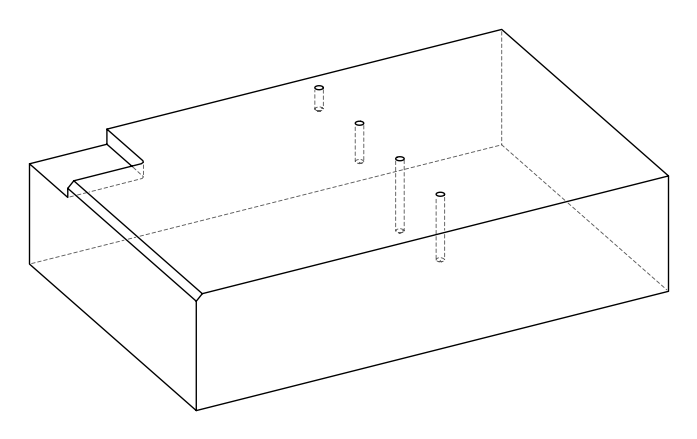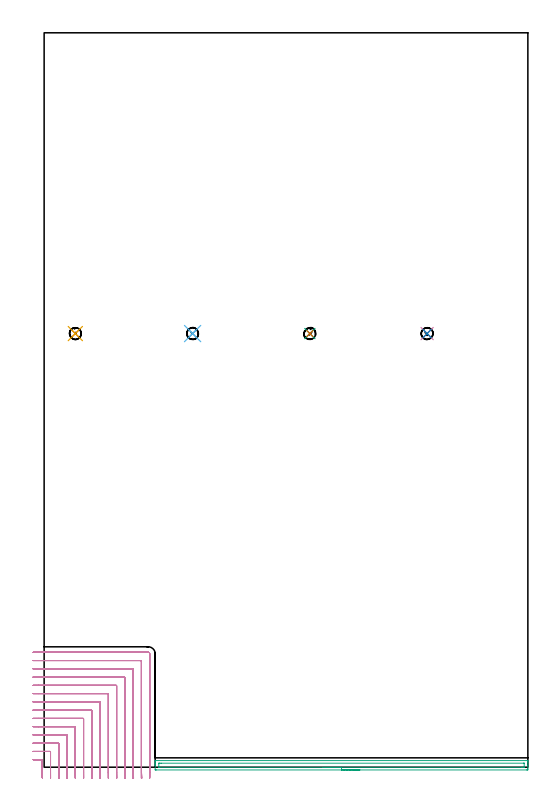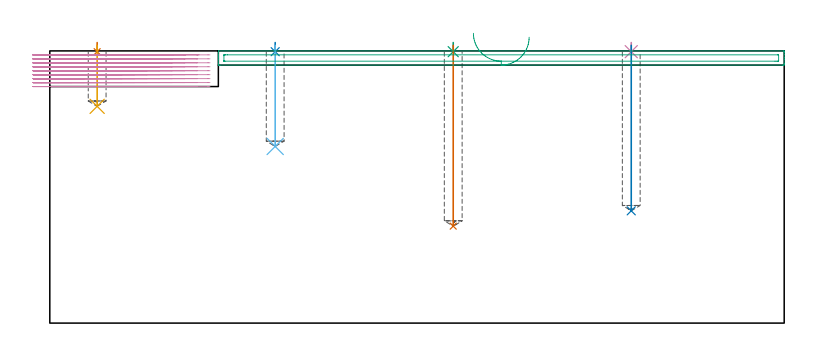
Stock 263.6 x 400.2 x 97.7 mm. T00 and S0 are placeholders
(PLAN: 10 operations, 3 tool changes, 25.4 min)
(1 SPOT_DRILL | STEP1POCKET | NXT0321_9005460120000 | 0.03 min | 0 mm3)
(2 SPOT_DRILL_1 | STEP1POCKET_1 | NXT0321_9005460120000 | 0.03 min | 2 mm3)
(3 SPOT_DRILL_2 | STEP1POCKET_2 | NXT0321_9005460120000 | 0.03 min | 0 mm3)
(4 SPOT_DRILL_3 | STEP1POCKET_3 | NXT0321_9005460120000 | 0.03 min | 1 mm3)
(5 DRILL_BLIND_HOLE_INTO_CENTER | STEP1POCKET | UGT0301_459 | 0.09 min | 589 mm3)
(6 DRILL_BLIND_HOLE_INTO_CENTER_1 | STEP1POCKET_1 | UGT0301_459 | 0.15 min | 1051 mm3)
(7 DRILL_BLIND_HOLE_INTO_CENTER_2 | STEP1POCKET_2 | UGT0301_459 | 0.26 min | 1961 mm3)
(8 DRILL_BLIND_HOLE_INTO_CENTER_3 | STEP1POCKET_3 | UGT0301_459 | 0.24 min | 1784 mm3)
(9 AREA_MILL | FG_CHAMFER_SURFACE | UGT0205_001 | 3.43 min | 2685 mm3)
(10 MILL_CORNER_NOTCH_RECTANGULAR | CORNER_NOTCH_RECTANGULAR | UGT0201_124 | Follow Part, ap 1.5, ae 75% | 21.11 min | 50723 mm3)
(TOOL NXT0321_9005460120000 | NC Spot Drill, 142deg, 12mm, Carbide, Uncoated | D12 PA142 FL30 Z2)
(TOOL UGT0301_459 | Carbide Drill 6.4 mm | D6.4 PA118 FL63 Z2)
(TOOL UGT0205_001 | Chamfer Mill 20 x 3 x 45 deg. | D20 FL50 Z2)
(TOOL UGT0201_124 | Carbide End Mill 6.0 | D6 FL15 Z4)
(OP 1 SPOT_DRILL)
G17 G21 G94 G90
T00 M6
G54
G17 G0 G90 X17. Y236.3 S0 M3
G43 Z107.7 H0
G94 G81 G98 Z97.425 F250. R100.7
G80
M5
M2
(OP 2 SPOT_DRILL_1)
G17 G21 G94 G90
T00 M6
G54
G17 G0 G90 X80.9 Y236.3 S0 M3
G43 Z107.7 H0
G94 G81 G98 Z97.425 F250. R100.7
G80
M5
M2
(OP 3 SPOT_DRILL_2)
G17 G21 G94 G90
T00 M6
G54
G17 G0 G90 X144.8 Y236.3 S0 M3
G43 Z107.7 H0
G94 G81 G98 Z97.425 F250. R100.7
G80
M5
M2
(OP 4 SPOT_DRILL_3)
G17 G21 G94 G90
T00 M6
G54
G17 G0 G90 X208.7 Y236.3 S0 M3
G43 Z107.7 H0
G94 G81 G98 Z97.425 F250. R100.7
G80
M5
M2
(OP 5 DRILL_BLIND_HOLE_INTO_CENTER)
G17 G21 G94 G90
T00 M6
G54
G17 G0 G90 X17. Y236.3 S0 M3
G43 Z107.7 H0
G94 G81 G98 Z77.8 F250. R99.7
G80
M5
M2
(OP 6 DRILL_BLIND_HOLE_INTO_CENTER_1)
G17 G21 G94 G90
T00 M6
G54
G17 G0 G90 X80.9 Y236.3 S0 M3
G43 Z107.7 H0
G94 G81 G98 Z63.4 F250. R99.7
G80
M5
M2
(OP 7 DRILL_BLIND_HOLE_INTO_CENTER_2)
G17 G21 G94 G90
T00 M6
G54
G17 G0 G90 X144.8 Y236.3 S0 M3
G43 Z107.7 H0
G94 G81 G98 Z34.8 F250. R99.7
G80
M5
M2
(OP 8 DRILL_BLIND_HOLE_INTO_CENTER_3)
G17 G21 G94 G90
T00 M6
G54
G17 G0 G90 X208.7 Y236.3 S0 M3
G43 Z107.7 H0
G94 G81 G98 Z40.3 F250. R99.7
G80
M5
M2
(OP 9 AREA_MILL)
G17 G21 G94 G90
T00 M6
G54
G17 G0 G90 X172.05 Y-1.5 S1061 M3
G43 Z107.7 H0
Z102.6
G94 G1 X172.012 Z101.728 F250.
X171.898 Z100.864
X171.709 Z100.012
X171.447 Z99.18
X171.113 Z98.374
X170.71 Z97.6
X170.242 Z96.864
X169.71 Z96.172
X169.121 Z95.529
X168.478 Z94.94
X167.786 Z94.408
X167.05 Z93.94
X166.276 Z93.537
X165.47 Z93.203
X164.638 Z92.941
X163.786 Z92.752
X162.922 Z92.638
X162.05 Z92.6
X61.116
X60.749 Y-1.497 Z92.601
X60.51 Y-1.492 Z92.604
X60.5 Y-1.138 Z92.958
Y0.612 Z94.707
Y1.155 Z95.252
Y1.488 Z95.584
Y2.031 Z96.126
Y2.363 Z96.457
Y3.027 Z97.127
Y3.325 Z97.424
X60.502 Y3.464 Z97.556
X60.51 Y3.605 Z97.695
X60.666 Y3.6 Z97.7
X263.43
X263.59 Y3.598 Z97.688
X263.598 Y3.464 Z97.556
X263.6 Y3.325 Z97.424
Y3.027 Z97.127
Y2.363 Z96.457
Y1.155 Z95.252
Y0.612 Z94.707
Y-0.866 Z93.229
X263.597 Y-1.138 Z92.958
X263.59 Y-1.492 Z92.604
X263.351 Y-1.497 Z92.601
X262.984 Y-1.5 Z92.6
X162.05
Y-0.086 Z94.014
X62.903 Y-0.085 Z94.015
X62.721 Y-0.084 Z94.016
X62.553 Y-0.081 Z94.02
X62.517 Y-0.079 Z94.021
X62.51 Y-0.059 Z94.041
X62.506 Y-0.029 Z94.071
X62.501 Y0.131 Z94.231
Y1.882 Z95.982
X62.503 Y2.013 Z96.113
X62.507 Y2.118 Z96.218
X62.512 Y2.179 Z96.279
X62.547 Y2.18 Z96.28
X62.903 Y2.184 Z96.284
X63.084 Y2.185 Z96.285
X63.796 Y2.186 Z96.286
X261.197 Y2.185 Z96.285
X261.379 Y2.184 Z96.284
X261.547 Y2.18 Z96.28
X261.583 Y2.179 Z96.279
X261.59 Y2.159 Z96.259
X261.594 Y2.129 Z96.229
X261.599 Y1.969 Z96.069
X261.6 Y0.218 Z94.318
X261.597 Y0.087 Z94.187
X261.593 Y-0.018 Z94.082
X261.588 Y-0.079 Z94.021
X261.553 Y-0.08 Z94.02
X261.197 Y-0.084 Z94.016
X261.016 Y-0.085 Z94.015
X260.304 Y-0.086 Z94.014
X162.05
X161.178 Z94.052
X160.314 Z94.166
X159.462 Z94.355
X158.63 Z94.617
X157.824 Z94.951
X157.05 Z95.354
X156.314 Z95.823
X155.622 Z96.354
X154.979 Z96.943
X154.39 Z97.586
X153.858 Z98.278
X153.39 Z99.014
X152.987 Z99.788
X152.653 Z100.594
X152.391 Z101.426
X152.202 Z102.278
X152.088 Z103.143
X152.05 Z104.014
G0 Z107.7
M5
M2
(OP 10 MILL_CORNER_NOTCH_RECTANGULAR)
G17 G21 G94 G90
T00 M6
G54
G17 G0 G90 X-0.967 Y-5.829 S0 M3
G43 Z107.7 H0
Z96.278
G94 G1 X-0.997 Y-2.829 F250.
G2 X-1. Y-2.238 R58.5 F500.
G1 Y3.804
G3 X-1.296 Y4.1 R0.3
G1 X-3.
X-6. F250.
G0 Z107.7
X3.548 Y-6.
Z96.278
G1 X3.505 Y-3.
G2 X3.5 Y-2.238 R54. F500.
G1 Y8.304
G3 X3.204 Y8.6 R0.3
G1 X-3.
X-6. F250.
G0 Z107.7
X8.052 Y-6.
Z96.278
G1 X8.006 Y-3.
G2 X8. Y-2.238 R49.5 F500.
G1 Y12.804
G3 X7.704 Y13.1 R0.3
G1 X-3.
X-6. F250.
G0 Z107.7
X12.557 Y-6.
Z96.278
G1 X12.506 Y-3.
G2 X12.5 Y-2.238 R45. F500.
G1 Y17.304
G3 X12.204 Y17.6 R0.3
G1 X-3.
X-6. F250.
G0 Z107.7
X17.064 Y-5.999
Z96.278
G1 X17.007 Y-3.
G2 X17. Y-2.238 R40.5 F500.
G1 Y21.803
G3 X16.703 Y22.1 R0.3
G1 X-3.
X-6. F250.
G0 Z107.7
X21.572 Y-5.999
Z96.278
G1 X21.508 Y-3.
G2 X21.5 Y-2.238 R36. F500.
G1 Y26.303
G3 X21.203 Y26.6 R0.3
G1 X-3.
X-6. F250.
G0 Z107.7
X26.082 Y-5.999
Z96.278
G1 X26.009 Y-3.
G2 X26. Y-2.238 R31.5 F500.
G1 Y30.803
G3 X25.703 Y31.1 R0.3
G1 X-3.
X-6. F250.
G0 Z107.7
X30.595 Y-5.999
Z96.278
G1 X30.511 Y-3.
G2 X30.5 Y-2.238 R27. F500.
G1 Y35.303
G3 X30.203 Y35.6 R0.3
G1 X-3.
X-6. F250.
G0 Z107.7
X35.115 Y-5.998
Z96.278
G1 X35.013 Y-3.
G2 X35. Y-2.238 R22.5 F500.
G1 Y39.803
G3 X34.703 Y40.1 R0.3
G1 X-3.
X-6. F250.
G0 Z107.7
X39.643 Y-5.997
Z96.278
G1 X39.516 Y-3.
G2 X39.5 Y-2.238 R18. F500.
G1 Y44.303
G3 X39.203 Y44.6 R0.3
G1 X-3.
X-6. F250.
G0 Z107.7
X44.191 Y-5.995
Z96.278
G1 X44.022 Y-3.
G2 X44. Y-2.238 R13.5 F500.
G1 Y48.803
G3 X43.703 Y49.1 R0.3
G1 X-3.
X-6. F250.
G0 Z107.7
X48.787 Y-5.989
Z96.278
G1 X48.532 Y-3.
G2 X48.5 Y-2.238 R9. F500.
G1 Y53.303
G3 X48.203 Y53.6 R0.3
G1 X-3.
X-6. F250.
G0 Z107.7
X53.573 Y-5.957
Z96.278
G1 X53.065 Y-3.
G2 X53. Y-2.238 R4.5 F500.
G1 Y57.802
G3 X52.702 Y58.1 R0.3
G1 X-3.
X-6. F250.
G0 Z107.7
X57.5 Y-5.238
Z96.278
G1 Y-2.238
Y61.9 F500.
G3 X56.8 Y62.6 R0.7
G1 X-3.
X-6. F250.
G0 Z107.7
X-1. Y-5.828
Z94.855
G1 Y-2.828
Y3.804 F500.
G3 X-1.296 Y4.1 R0.3
G1 X-3.
X-6. F250.
G0 Z107.7
X3.502 Y-6.
Z94.855
G1 X3.5 Y-3.
Y-2.961 F500.
Y8.304
G3 X3.204 Y8.6 R0.3
G1 X-3.
X-6. F250.
G0 Z107.7
X8.002 Y-6.
Z94.855
G1 X8. Y-3.
Y-2.961 F500.
Y12.804
G3 X7.704 Y13.1 R0.3
G1 X-3.
X-6. F250.
G0 Z107.7
X12.503 Y-6.
Z94.855
G1 X12.5 Y-3.
Y-2.961 F500.
Y17.304
G3 X12.204 Y17.6 R0.3
G1 X-3.
X-6. F250.
G0 Z107.7
X17.003 Y-6.
Z94.855
G1 X17. Y-3.
Y-2.961 F500.
Y21.803
G3 X16.703 Y22.1 R0.3
G1 X-3.
X-6. F250.
G0 Z107.7
X21.503 Y-6.
Z94.855
G1 X21.5 Y-3.
Y-2.961 F500.
Y26.303
G3 X21.203 Y26.6 R0.3
G1 X-3.
X-6. F250.
G0 Z107.7
X26.004 Y-6.
Z94.855
G1 X26. Y-3.
Y-2.961 F500.
Y30.803
G3 X25.703 Y31.1 R0.3
G1 X-3.
X-6. F250.
G0 Z107.7
X30.504 Y-6.
Z94.855
G1 X30.5 Y-3.
Y-2.961 F500.
Y35.303
G3 X30.203 Y35.6 R0.3
G1 X-3.
X-6. F250.
G0 Z107.7
X35.005 Y-6.
Z94.855
G1 X35. Y-3.
Y-2.961 F500.
Y39.803
G3 X34.703 Y40.1 R0.3
G1 X-3.
X-6. F250.
G0 Z107.7
X39.507 Y-6.
Z94.855
G1 X39.5 Y-3.
Y-2.961 F500.
Y44.303
G3 X39.203 Y44.6 R0.3
G1 X-3.
X-6. F250.
G0 Z107.7
X44.009 Y-6.
Z94.855
G1 X44. Y-3.
Y-2.961 F500.
Y48.803
G3 X43.703 Y49.1 R0.3
G1 X-3.
X-6. F250.
G0 Z107.7
X48.513 Y-6.
Z94.855
G1 X48.5 Y-3.
Y-2.961 F500.
Y53.303
G3 X48.203 Y53.6 R0.3
G1 X-3.
X-6. F250.
G0 Z107.7
X53.026 Y-6.
Z94.855
G1 X53. Y-3.
Y-2.961 F500.
Y57.803
G3 X52.703 Y58.1 R0.3
G1 X-3.
X-6. F250.
G0 Z107.7
X57.5 Y-5.961
Z94.855
G1 Y-2.961
Y61.9 F500.
G3 X56.8 Y62.6 R0.7
G1 X-3.
X-6. F250.
G0 Z107.7
X-1. Y-5.828
Z93.433
G1 Y-2.828
Y3.804 F500.
G3 X-1.296 Y4.1 R0.3
G1 X-3.
X-6. F250.
G0 Z107.7
X3.5 Y-6.
Z93.433
G1 Y-3.
Y8.304 F500.
G3 X3.204 Y8.6 R0.3
G1 X-3.
X-6. F250.
G0 Z107.7
X8. Y-6.
Z93.433
G1 Y-3.
Y12.804 F500.
G3 X7.704 Y13.1 R0.3
G1 X-3.
X-6. F250.
G0 Z107.7
X12.5 Y-6.
Z93.433
G1 Y-3.
Y17.304 F500.
G3 X12.204 Y17.6 R0.3
G1 X-3.
X-6. F250.
G0 Z107.7
X17. Y-6.
Z93.433
G1 Y-3.
Y21.803 F500.
G3 X16.703 Y22.1 R0.3
G1 X-3.
X-6. F250.
G0 Z107.7
X21.5 Y-6.
Z93.433
G1 Y-3.
Y26.303 F500.
G3 X21.203 Y26.6 R0.3
G1 X-3.
X-6. F250.
G0 Z107.7
X26. Y-6.
Z93.433
G1 Y-3.
Y30.803 F500.
G3 X25.703 Y31.1 R0.3
G1 X-3.
X-6. F250.
G0 Z107.7
X30.5 Y-6.
Z93.433
G1 Y-3.
Y35.303 F500.
G3 X30.203 Y35.6 R0.3
G1 X-3.
X-6. F250.
G0 Z107.7
X35. Y-6.
Z93.433
G1 Y-3.
Y39.803 F500.
G3 X34.703 Y40.1 R0.3
G1 X-3.
X-6. F250.
G0 Z107.7
X39.5 Y-6.
Z93.433
G1 Y-3.
Y44.303 F500.
G3 X39.203 Y44.6 R0.3
G1 X-3.
X-6. F250.
G0 Z107.7
X44. Y-6.
Z93.433
G1 Y-3.
Y48.803 F500.
G3 X43.703 Y49.1 R0.3
G1 X-3.
X-6. F250.
G0 Z107.7
X48.5 Y-6.
Z93.433
G1 Y-3.
Y53.303 F500.
G3 X48.203 Y53.6 R0.3
G1 X-3.
X-6. F250.
G0 Z107.7
X53. Y-6.
Z93.433
G1 Y-3.
Y57.803 F500.
G3 X52.703 Y58.1 R0.3
G1 X-3.
X-6. F250.
G0 Z107.7
X57.5 Y-6.
Z93.433
G1 Y-3.
Y61.9 F500.
G3 X56.8 Y62.6 R0.7
G1 X-3.
X-6. F250.
G0 Z107.7
X-1. Y-5.828
Z92.011
G1 Y-2.828
Y3.804 F500.
G3 X-1.296 Y4.1 R0.3
G1 X-3.
X-6. F250.
G0 Z107.7
X3.5 Y-6.
Z92.011
G1 Y-3.
Y8.304 F500.
G3 X3.204 Y8.6 R0.3
G1 X-3.
X-6. F250.
G0 Z107.7
X8. Y-6.
Z92.011
G1 Y-3.
Y12.804 F500.
G3 X7.704 Y13.1 R0.3
G1 X-3.
X-6. F250.
G0 Z107.7
X12.5 Y-6.
Z92.011
G1 Y-3.
Y17.304 F500.
G3 X12.204 Y17.6 R0.3
G1 X-3.
X-6. F250.
G0 Z107.7
X17. Y-6.
Z92.011
G1 Y-3.
Y21.803 F500.
G3 X16.703 Y22.1 R0.3
G1 X-3.
X-6. F250.
G0 Z107.7
X21.5 Y-6.
Z92.011
G1 Y-3.
Y26.303 F500.
G3 X21.203 Y26.6 R0.3
G1 X-3.
X-6. F250.
G0 Z107.7
X26. Y-6.
Z92.011
G1 Y-3.
Y30.803 F500.
G3 X25.703 Y31.1 R0.3
G1 X-3.
X-6. F250.
G0 Z107.7
X30.5 Y-6.
Z92.011
G1 Y-3.
Y35.303 F500.
G3 X30.203 Y35.6 R0.3
G1 X-3.
X-6. F250.
G0 Z107.7
X35. Y-6.
Z92.011
G1 Y-3.
Y39.803 F500.
G3 X34.703 Y40.1 R0.3
G1 X-3.
X-6. F250.
G0 Z107.7
X39.5 Y-6.
Z92.011
G1 Y-3.
Y44.303 F500.
G3 X39.203 Y44.6 R0.3
G1 X-3.
X-6. F250.
G0 Z107.7
X44. Y-6.
Z92.011
G1 Y-3.
Y48.803 F500.
G3 X43.703 Y49.1 R0.3
G1 X-3.
X-6. F250.
G0 Z107.7
X48.5 Y-6.
Z92.011
G1 Y-3.
Y53.303 F500.
G3 X48.203 Y53.6 R0.3
G1 X-3.
X-6. F250.
G0 Z107.7
X53. Y-6.
Z92.011
G1 Y-3.
Y57.802 F500.
G3 X52.702 Y58.1 R0.3
G1 X-3.
X-6. F250.
G0 Z107.7
X57.5 Y-6.
Z92.011
G1 Y-3.
Y61.9 F500.
G3 X56.8 Y62.6 R0.7
G1 X-3.
X-6. F250.
G0 Z107.7
X-1. Y-5.828
Z90.589
G1 Y-2.828
Y3.804 F500.
G3 X-1.296 Y4.1 R0.3
G1 X-3.
X-6. F250.
G0 Z107.7
X3.5 Y-6.
Z90.589
G1 Y-3.
Y8.304 F500.
G3 X3.204 Y8.6 R0.3
G1 X-3.
X-6. F250.
G0 Z107.7
X8. Y-6.
Z90.589
G1 Y-3.
Y12.804 F500.
G3 X7.704 Y13.1 R0.3
G1 X-3.
X-6. F250.
G0 Z107.7
X12.5 Y-6.
Z90.589
G1 Y-3.
Y17.304 F500.
G3 X12.204 Y17.6 R0.3
G1 X-3.
X-6. F250.
G0 Z107.7
X17. Y-6.
Z90.589
G1 Y-3.
Y21.803 F500.
G3 X16.703 Y22.1 R0.3
G1 X-3.
X-6. F250.
G0 Z107.7
X21.5 Y-6.
Z90.589
G1 Y-3.
Y26.303 F500.
G3 X21.203 Y26.6 R0.3
G1 X-3.
X-6. F250.
G0 Z107.7
X26. Y-6.
Z90.589
G1 Y-3.
Y30.803 F500.
G3 X25.703 Y31.1 R0.3
G1 X-3.
X-6. F250.
G0 Z107.7
X30.5 Y-6.
Z90.589
G1 Y-3.
Y35.303 F500.
G3 X30.203 Y35.6 R0.3
G1 X-3.
X-6. F250.
G0 Z107.7
X35. Y-6.
Z90.589
G1 Y-3.
Y39.803 F500.
G3 X34.703 Y40.1 R0.3
G1 X-3.
X-6. F250.
G0 Z107.7
X39.5 Y-6.
Z90.589
G1 Y-3.
Y44.303 F500.
G3 X39.203 Y44.6 R0.3
G1 X-3.
X-6. F250.
G0 Z107.7
X44. Y-6.
Z90.589
G1 Y-3.
Y48.803 F500.
G3 X43.703 Y49.1 R0.3
G1 X-3.
X-6. F250.
G0 Z107.7
X48.5 Y-6.
Z90.589
G1 Y-3.
Y53.303 F500.
G3 X48.203 Y53.6 R0.3
G1 X-3.
X-6. F250.
G0 Z107.7
X53. Y-6.
Z90.589
G1 Y-3.
Y57.802 F500.
G3 X52.702 Y58.1 R0.3
G1 X-3.
X-6. F250.
G0 Z107.7
X57.5 Y-6.
Z90.589
G1 Y-3.
Y61.9 F500.
G3 X56.8 Y62.6 R0.7
G1 X-3.
X-6. F250.
G0 Z107.7
X-1. Y-5.828
Z89.167
G1 Y-2.828
Y3.804 F500.
G3 X-1.296 Y4.1 R0.3
G1 X-3.
X-6. F250.
G0 Z107.7
X3.5 Y-6.
Z89.167
G1 Y-3.
Y8.304 F500.
G3 X3.204 Y8.6 R0.3
G1 X-3.
X-6. F250.
G0 Z107.7
X8. Y-6.
Z89.167
G1 Y-3.
Y12.804 F500.
G3 X7.704 Y13.1 R0.3
G1 X-3.
X-6. F250.
G0 Z107.7
X12.5 Y-6.
Z89.167
G1 Y-3.
Y17.304 F500.
G3 X12.204 Y17.6 R0.3
G1 X-3.
X-6. F250.
G0 Z107.7
X17. Y-6.
Z89.167
G1 Y-3.
Y21.803 F500.
G3 X16.703 Y22.1 R0.3
G1 X-3.
X-6. F250.
G0 Z107.7
X21.5 Y-6.
Z89.167
G1 Y-3.
Y26.303 F500.
G3 X21.203 Y26.6 R0.3
G1 X-3.
X-6. F250.
G0 Z107.7
X26. Y-6.
Z89.167
G1 Y-3.
Y30.803 F500.
G3 X25.703 Y31.1 R0.3
G1 X-3.
X-6. F250.
G0 Z107.7
X30.5 Y-6.
Z89.167
G1 Y-3.
Y35.303 F500.
G3 X30.203 Y35.6 R0.3
G1 X-3.
X-6. F250.
G0 Z107.7
X35. Y-6.
Z89.167
G1 Y-3.
Y39.803 F500.
G3 X34.703 Y40.1 R0.3
G1 X-3.
X-6. F250.
G0 Z107.7
X39.5 Y-6.
Z89.167
G1 Y-3.
Y44.303 F500.
G3 X39.203 Y44.6 R0.3
G1 X-3.
X-6. F250.
G0 Z107.7
X44. Y-6.
Z89.167
G1 Y-3.
Y48.803 F500.
G3 X43.703 Y49.1 R0.3
G1 X-3.
X-6. F250.
G0 Z107.7
X48.5 Y-6.
Z89.167
G1 Y-3.
Y53.303 F500.
G3 X48.203 Y53.6 R0.3
G1 X-3.
X-6. F250.
G0 Z107.7
X53. Y-6.
Z89.167
G1 Y-3.
Y57.802 F500.
G3 X52.702 Y58.1 R0.3
G1 X-3.
X-6. F250.
G0 Z107.7
X57.5 Y-6.
Z89.167
G1 Y-3.
Y61.9 F500.
G3 X56.8 Y62.6 R0.7
G1 X-3.
X-6. F250.
G0 Z107.7
X-1. Y-5.828
Z87.744
G1 Y-2.828
Y3.804 F500.
G3 X-1.296 Y4.1 R0.3
G1 X-3.
X-6. F250.
G0 Z107.7
X3.5 Y-6.
Z87.744
G1 Y-3.
Y8.304 F500.
G3 X3.204 Y8.6 R0.3
G1 X-3.
X-6. F250.
G0 Z107.7
X8. Y-6.
Z87.744
G1 Y-3.
Y12.804 F500.
G3 X7.704 Y13.1 R0.3
G1 X-3.
X-6. F250.
G0 Z107.7
X12.5 Y-6.
Z87.744
G1 Y-3.
Y17.304 F500.
G3 X12.204 Y17.6 R0.3
G1 X-3.
X-6. F250.
G0 Z107.7
X17. Y-6.
Z87.744
G1 Y-3.
Y21.803 F500.
G3 X16.703 Y22.1 R0.3
G1 X-3.
X-6. F250.
G0 Z107.7
X21.5 Y-6.
Z87.744
G1 Y-3.
Y26.303 F500.
G3 X21.203 Y26.6 R0.3
G1 X-3.
X-6. F250.
G0 Z107.7
X26. Y-6.
Z87.744
G1 Y-3.
Y30.803 F500.
G3 X25.703 Y31.1 R0.3
G1 X-3.
X-6. F250.
G0 Z107.7
X30.5 Y-6.
Z87.744
G1 Y-3.
Y35.303 F500.
G3 X30.203 Y35.6 R0.3
G1 X-3.
X-6. F250.
G0 Z107.7
X35. Y-6.
Z87.744
G1 Y-3.
Y39.803 F500.
G3 X34.703 Y40.1 R0.3
G1 X-3.
X-6. F250.
G0 Z107.7
X39.5 Y-6.
Z87.744
G1 Y-3.
Y44.303 F500.
G3 X39.203 Y44.6 R0.3
G1 X-3.
X-6. F250.
G0 Z107.7
X44. Y-6.
Z87.744
G1 Y-3.
Y48.803 F500.
G3 X43.703 Y49.1 R0.3
G1 X-3.
X-6. F250.
G0 Z107.7
X48.5 Y-6.
Z87.744
G1 Y-3.
Y53.303 F500.
G3 X48.203 Y53.6 R0.3
G1 X-3.
X-6. F250.
G0 Z107.7
X53. Y-6.
Z87.744
G1 Y-3.
Y57.802 F500.
G3 X52.702 Y58.1 R0.3
G1 X-3.
X-6. F250.
G0 Z107.7
X57.5 Y-6.
Z87.744
G1 Y-3.
Y61.9 F500.
G3 X56.8 Y62.6 R0.7
G1 X-3.
X-6. F250.
G0 Z107.7
X-1. Y-5.828
Z86.322
G1 Y-2.828
Y3.804 F500.
G3 X-1.296 Y4.1 R0.3
G1 X-3.
X-6. F250.
G0 Z107.7
X3.5 Y-6.
Z86.322
G1 Y-3.
Y8.304 F500.
G3 X3.204 Y8.6 R0.3
G1 X-3.
X-6. F250.
G0 Z107.7
X8. Y-6.
Z86.322
G1 Y-3.
Y12.804 F500.
G3 X7.704 Y13.1 R0.3
G1 X-3.
X-6. F250.
G0 Z107.7
X12.5 Y-6.
Z86.322
G1 Y-3.
Y17.304 F500.
G3 X12.204 Y17.6 R0.3
G1 X-3.
X-6. F250.
G0 Z107.7
X17. Y-6.
Z86.322
G1 Y-3.
Y21.803 F500.
G3 X16.703 Y22.1 R0.3
G1 X-3.
X-6. F250.
G0 Z107.7
X21.5 Y-6.
Z86.322
G1 Y-3.
Y26.303 F500.
G3 X21.203 Y26.6 R0.3
G1 X-3.
X-6. F250.
G0 Z107.7
X26. Y-6.
Z86.322
G1 Y-3.
Y30.803 F500.
G3 X25.703 Y31.1 R0.3
G1 X-3.
X-6. F250.
G0 Z107.7
X30.5 Y-6.
Z86.322
G1 Y-3.
Y35.303 F500.
G3 X30.203 Y35.6 R0.3
G1 X-3.
X-6. F250.
G0 Z107.7
X35. Y-6.
Z86.322
G1 Y-3.
Y39.803 F500.
G3 X34.703 Y40.1 R0.3
G1 X-3.
X-6. F250.
G0 Z107.7
X39.5 Y-6.
Z86.322
G1 Y-3.
Y44.303 F500.
G3 X39.203 Y44.6 R0.3
G1 X-3.
X-6. F250.
G0 Z107.7
X44. Y-6.
Z86.322
G1 Y-3.
Y48.803 F500.
G3 X43.703 Y49.1 R0.3
G1 X-3.
X-6. F250.
G0 Z107.7
X48.5 Y-6.
Z86.322
G1 Y-3.
Y53.303 F500.
G3 X48.203 Y53.6 R0.3
G1 X-3.
X-6. F250.
G0 Z107.7
X53. Y-6.
Z86.322
G1 Y-3.
Y57.802 F500.
G3 X52.702 Y58.1 R0.3
G1 X-3.
X-6. F250.
G0 Z107.7
X57.5 Y-6.
Z86.322
G1 Y-3.
Y61.9 F500.
G3 X56.8 Y62.6 R0.7
G1 X-3.
X-6. F250.
G0 Z107.7
X-1. Y-5.828
Z84.9
G1 Y-2.828
Y3.804 F500.
G3 X-1.296 Y4.1 R0.3
G1 X-3.
X-6. F250.
G0 Z107.7
X3.5 Y-6.
Z84.9
G1 Y-3.
Y8.304 F500.
G3 X3.204 Y8.6 R0.3
G1 X-3.
X-6. F250.
G0 Z107.7
X8. Y-6.
Z84.9
G1 Y-3.
Y12.804 F500.
G3 X7.704 Y13.1 R0.3
G1 X-3.
X-6. F250.
G0 Z107.7
X12.5 Y-6.
Z84.9
G1 Y-3.
Y17.304 F500.
G3 X12.204 Y17.6 R0.3
G1 X-3.
X-6. F250.
G0 Z107.7
X17. Y-6.
Z84.9
G1 Y-3.
Y21.803 F500.
G3 X16.703 Y22.1 R0.3
G1 X-3.
X-6. F250.
G0 Z107.7
X21.5 Y-6.
Z84.9
G1 Y-3.
Y26.303 F500.
G3 X21.203 Y26.6 R0.3
G1 X-3.
X-6. F250.
G0 Z107.7
X26. Y-6.
Z84.9
G1 Y-3.
Y30.803 F500.
G3 X25.703 Y31.1 R0.3
G1 X-3.
X-6. F250.
G0 Z107.7
X30.5 Y-6.
Z84.9
G1 Y-3.
Y35.303 F500.
G3 X30.203 Y35.6 R0.3
G1 X-3.
X-6. F250.
G0 Z107.7
X35. Y-6.
Z84.9
G1 Y-3.
Y39.803 F500.
G3 X34.703 Y40.1 R0.3
G1 X-3.
X-6. F250.
G0 Z107.7
X39.5 Y-6.
Z84.9
G1 Y-3.
Y44.303 F500.
G3 X39.203 Y44.6 R0.3
G1 X-3.
X-6. F250.
G0 Z107.7
X44. Y-6.
Z84.9
G1 Y-3.
Y48.803 F500.
G3 X43.703 Y49.1 R0.3
G1 X-3.
X-6. F250.
G0 Z107.7
X48.5 Y-6.
Z84.9
G1 Y-3.
Y53.303 F500.
G3 X48.203 Y53.6 R0.3
G1 X-3.
X-6. F250.
G0 Z107.7
X53. Y-6.
Z84.9
G1 Y-3.
Y57.802 F500.
G3 X52.702 Y58.1 R0.3
G1 X-3.
X-6. F250.
G0 Z107.7
X57.5 Y-6.
Z84.9
G1 Y-3.
Y61.9 F500.
G3 X56.8 Y62.6 R0.7
G1 X-3.
X-6. F250.
G0 Z107.7
M5
M2
